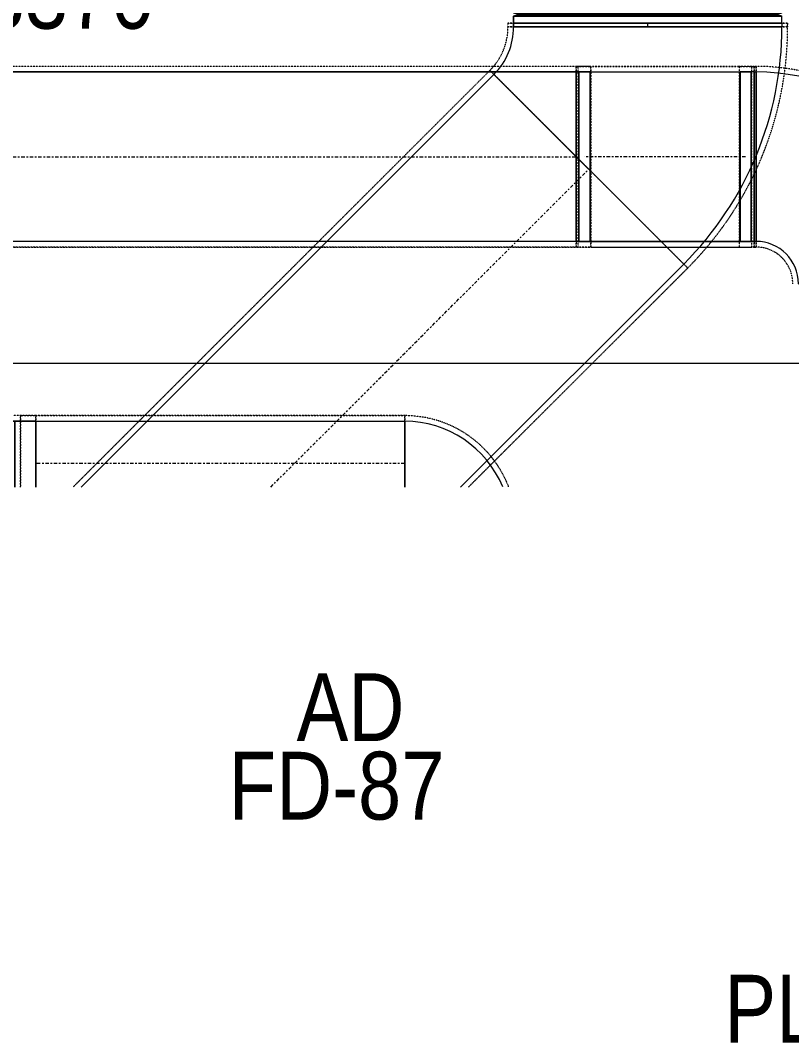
# Model space of a CAD drawing. Header units: inches. Extents: x -83664 to 20107, y -47222 to 19398.
# Drawn here: x -62404 to -59674, y -45383 to -41759 of the extents above; entities that cross this region are included whole.
import ezdxf

# ---------------------------------------------------------------- set-up
doc = ezdxf.new("R2010")
doc.units = ezdxf.units.IN
doc.header["$MEASUREMENT"] = 0
for name, pattern in [('AE7-LP-CENTER', [5.45, 3, -0.6, 1.25, -0.6]), ('Center', [29.999999, 12, -6, 6, -6]), ('Hidden 0_50', [1.0584, 0.5292, -0.5292])]:
    doc.linetypes.add(name, pattern=pattern)
doc.layers.add('A-ANNO-MATC', color=1, linetype='AE7-LP-CENTER', lineweight=9, true_color=0xff0000)
doc.layers.add('M-HVAC-DUCT', color=7, linetype='Continuous', lineweight=9, true_color=0xffe97f)
for name, color, linetype, lineweight in [('G-ANNO-TEXT', 7, 'Continuous', 9), ('M-HVAC-DUCT-CNTR', 7, 'Center', 9), ('M-HVAC-DUCT-IDEN', 7, 'Continuous', 18)]:
    doc.layers.add(name, color=color, linetype=linetype, lineweight=lineweight)
doc.styles.add('Arial Narrow_21', font='ARIALN.TTF', dxfattribs={"height": 240})

# ---------------------------------------------------------------- blocks, each defined once
blk = doc.blocks.new('M_Rec Elbow - Radius - 0_75W-8295559-FIRST FLOOR AC CONDITIONING LAYOUT - PART A')
at = {"layer": 'M-HVAC-DUCT', "color": 6, "true_color": 0xff00ff}
for p, q in [((-127.2, 544.6), (544.6, -127.2)), ((544.6, -127.2), (-127.2, 544.6)), ((-295.1, 475), (-295.1, -475)), ((-295.1, -475), (-295.1, 475))]:
    blk.add_line(p, q, dxfattribs=at)
for radius in [237.5, 237.5, 1187.5, 1187.5]:
    blk.add_arc((-295.1, 712.5), radius, 270, 315, dxfattribs=at)
blk = doc.blocks.new('M_Rectangular Elbow - Radius - 0_75 W-7516313-FIRST FLOOR AC CONDITIONING LAYOUT - PART A')
at = {"layer": 'M-HVAC-DUCT', "color": 6, "true_color": 0xff00ff}
for p, q in [((89033.1, 55193.1), (88733.1, 55193.1)), ((88733.1, 55193.1), (88733.1, 54960.2)), ((88733.1, 55193.1), (89108.1, 55193.1)), ((89033.1, 55193.1), (89033.1, 54960.2)), ((89033.1, 54960.2), (89033.1, 55193.1)), ((89108.1, 55193.1), (89033.1, 55193.1)), ((89108.1, 55193.1), (89108.1, 54960.2)), ((89108.1, 54960.2), (89108.1, 55193.1))]:
    blk.add_line(p, q, dxfattribs=at)
blk = doc.blocks.new('M_Rectangular Elbow - Radius - 0_75 W-V191-FIRST FLOOR AC CONDITIONING LAYOUT - PART A')
at = {"layer": 'M-HVAC-DUCT', "color": 6, "true_color": 0xff00ff}
for p, q in [((-82.9, 225), (150, 225)), ((150, 225), (-82.9, 225))]:
    blk.add_line(p, q, dxfattribs=at)
blk.add_arc((-225, 225), 375, 292.3397, 0, dxfattribs=at)
blk.add_arc((-225, 225), 375, 292.3397, 0, dxfattribs=at)
blk = doc.blocks.new('M_Rectangular Elbow - Radius - 0_75 W-7876562-FIRST FLOOR AC CONDITIONING LAYOUT - PART A')
at = {"layer": 'M-HVAC-DUCT', "color": 30, "true_color": 0xff7f00}
for p, q in [((-300, 450), (300, 450)), ((300, 450), (-300, 450)), ((-450, 300), (-450, -300)), ((-450, -300), (-450, 300))]:
    blk.add_line(p, q, dxfattribs=at)
for radius in [150, 150, 750, 750]:
    blk.add_arc((-450, 450), radius, 270, 360, dxfattribs=at)
blk = doc.blocks.new('M_Rectangular Elbow - Radius - 0_75 W-9448476-FIRST FLOOR AC CONDITIONING LAYOUT - PART A')
at = {"layer": 'M-HVAC-DUCT', "color": 30, "true_color": 0xff7f00}
for p, q in [((91600.5, 55830.3), (91600.5, 56430.3)), ((91600.5, 56430.3), (91640.2, 56430.3)), ((91650.1, 56430.3), (91600.5, 56430.3)), ((91640.2, 56430.3), (91640.2, 55830.3)), ((91650.1, 56430.3), (91640.2, 56430.3)), ((91650.1, 55830.3), (91650.1, 56430.3)), ((91650.1, 56430.3), (91650.1, 55830.3)), ((91640.2, 55830.3), (91600.5, 55830.3)), ((91650.1, 55830.3), (91600.5, 55830.3)), ((91640.2, 55830.3), (91650.1, 55830.3))]:
    blk.add_line(p, q, dxfattribs=at)
blk = doc.blocks.new('M_Rectangular Elbow - Radius - 0_75 W-V230-FIRST FLOOR AC CONDITIONING LAYOUT - PART A')
at = {"layer": 'M-HVAC-DUCT', "color": 30, "true_color": 0xff7f00}
for p, q in [((91020.2, 56430.3), (91020.2, 55830.3)), ((91020.2, 55830.3), (91020.2, 56430.3)), ((91030.1, 56430.3), (91020.2, 56430.3)), ((91020.2, 56430.3), (91069.8, 56430.3)), ((91030.1, 56430.3), (91030.1, 55830.3)), ((91069.8, 56430.3), (91030.1, 56430.3)), ((91069.8, 55830.3), (91069.8, 56430.3)), ((91020.2, 55830.3), (91030.1, 55830.3)), ((91020.2, 55830.3), (91069.8, 55830.3)), ((91030.1, 55830.3), (91069.8, 55830.3))]:
    blk.add_line(p, q, dxfattribs=at)
blk = doc.blocks.new('Bmt_ME_DUCRectangular Flexible connection_FCU - Standard-9569674-FIRST FLOOR AC CONDITIONING LAYOUT - PART A')
at = {"layer": 'M-HVAC-DUCT', "color": 6, "true_color": 0xff00ff}
for p, q in [((-50, -475), (-50, 475)), ((-50, 475), (-50, -475)), ((-50, 475), (-25, 475)), ((-50, 475), (-25, 475)), ((-25, -475), (-25, 475)), ((-25, 475), (-25, -475)), ((-25, 475), (-25, -475)), ((-25, -475), (-25, 475)), ((-25, 475), (-18.75, 455)), ((-18.75, 455), (-25, 475)), ((-12.5, 475), (-18.75, 455)), ((-18.75, 455), (-12.5, 475)), ((-12.5, 475), (-6.25, 455)), ((-6.25, 455), (-12.5, 475)), ((-12.5, 475), (-12.5, -475)), ((-12.5, -475), (-12.5, 475)), ((0, 475), (-6.25, 455)), ((-6.25, 455), (0, 475)), ((0, 475), (6.25, 455)), ((6.25, 455), (0, 475)), ((0, -475), (0, 475)), ((0, 475), (0, -475)), ((12.5, 475), (6.25, 455)), ((6.25, 455), (12.5, 475)), ((12.5, 475), (18.75, 455)), ((18.75, 455), (12.5, 475)), ((12.5, 475), (12.5, -475)), ((12.5, -475), (12.5, 475)), ((25, 475), (18.75, 455)), ((18.75, 455), (25, 475)), ((25, -475), (25, 475)), ((25, 475), (25, -475)), ((25, 475), (50, 475)), ((25, 475), (50, 475)), ((25, 475), (25, -475)), ((25, -475), (25, 475)), ((50, -475), (50, 475)), ((50, 475), (50, -475)), ((-18.75, -455), (-18.75, 455)), ((-18.75, 455), (-18.75, -455)), ((-6.25, 455), (-6.25, -455)), ((-6.25, 455), (-6.25, -455)), ((6.25, -455), (6.25, 455)), ((6.25, -455), (6.25, 455)), ((18.75, -455), (18.75, 455)), ((18.75, -455), (18.75, 455)), ((-25, -475), (-18.75, -455)), ((-18.75, -455), (-25, -475)), ((-12.5, -475), (-18.75, -455)), ((-18.75, -455), (-12.5, -475)), ((-12.5, -475), (-6.25, -455)), ((-6.25, -455), (-12.5, -475)), ((0, -475), (-6.25, -455)), ((-6.25, -455), (0, -475)), ((0, -475), (6.25, -455)), ((6.25, -455), (0, -475)), ((12.5, -475), (6.25, -455)), ((6.25, -455), (12.5, -475)), ((12.5, -475), (18.75, -455)), ((18.75, -455), (12.5, -475)), ((25, -475), (18.75, -455)), ((18.75, -455), (25, -475)), ((-25, -475), (-50, -475)), ((-50, -475), (-25, -475)), ((25, -475), (50, -475)), ((50, -475), (25, -475))]:
    blk.add_line(p, q, dxfattribs=at)
blk = doc.blocks.new('TEMW-SMBZ-HO-BM-HVAC-00002_rvt-1-FIRST FLOOR AC CONDITIONING LAYOUT - PART A')
at = {"layer": 'M-HVAC-DUCT', "color": 6, "linetype": 'Hidden 0_50', "true_color": 0xff00ff}
for p, q in [((91769, 56602.7), (90779, 56602.7)), ((90779, 56602.7), (91769, 56602.7)), ((90779, 56602.7), (90779, 56589.9)), ((90779, 56602.7), (90779, 56589.9)), ((91769, 56589.9), (91769, 56602.7)), ((91769, 56602.7), (91769, 56589.9)), ((91769, 56589.9), (90779, 56589.9)), ((90779, 56589.9), (91769, 56589.9)), ((91769, 56589.9), (90779, 56589.9)), ((90779, 56589.9), (91769, 56589.9)), ((90715.3, 56436.1), (89239.4, 54960.2)), ((90715.3, 56436.1), (89239.4, 54960.2)), ((91415.3, 55736), (90715.3, 56436.1)), ((90715.3, 56436.1), (91415.3, 55736)), ((90715.3, 56436.1), (91415.3, 55736)), ((91415.3, 55736), (90715.3, 56436.1)), ((90639.5, 54960.2), (91415.3, 55736)), ((91415.3, 55736), (90639.5, 54960.2)), ((89108.1, 55213.1), (88713.1, 55213.1)), ((89053.1, 55213.1), (89053.1, 54960.2)), ((89053.1, 55213.1), (89108.1, 55213.1)), ((89053.1, 54960.2), (89053.1, 55213.1)), ((89108.1, 55213.1), (89108.1, 54960.2)), ((89108.1, 54960.2), (89108.1, 55213.1)), ((90413.4, 55213.1), (89108.1, 55213.1)), ((89108.1, 55213.1), (90413.4, 55213.1)), ((89108.1, 54960.2), (89108.1, 55213.1)), ((89108.1, 54960.2), (89108.1, 55213.1)), ((90413.4, 55213.1), (90413.4, 54960.2)), ((90413.4, 54960.2), (90413.4, 55213.1)), ((90413.4, 55213.1), (90413.4, 54960.2)), ((90413.4, 54960.2), (90413.4, 55213.1))]:
    blk.add_line(p, q, dxfattribs=at)
at = {"layer": 'M-HVAC-DUCT', "color": 6, "true_color": 0xff00ff}
for p, q in [((90799, 56602.7), (91749, 56602.7)), ((91749, 56602.7), (90799, 56602.7)), ((90799, 56589.9), (90799, 56602.7)), ((90799, 56602.7), (90799, 56589.9)), ((91749, 56602.7), (91749, 56589.9)), ((91749, 56602.7), (91749, 56589.9)), ((90799, 56589.9), (91749, 56589.9)), ((91749, 56589.9), (90799, 56589.9)), ((89267.7, 54960.2), (90729.4, 56421.9)), ((90729.4, 56421.9), (89267.7, 54960.2)), ((90729.4, 56421.9), (91401.2, 55750.2)), ((91401.2, 55750.2), (90729.4, 56421.9)), ((91401.2, 55750.2), (90611.2, 54960.2)), ((91401.2, 55750.2), (90611.2, 54960.2)), ((89108.1, 54960.2), (89108.1, 55193.1)), ((89108.1, 55193.1), (89108.1, 54960.2)), ((89108.1, 55193.1), (90413.4, 55193.1)), ((89108.1, 55193.1), (90413.4, 55193.1)), ((90413.4, 54960.2), (90413.4, 55193.1)), ((90413.4, 55193.1), (90413.4, 54960.2))]:
    blk.add_line(p, q, dxfattribs=at)
at = {"layer": 'M-HVAC-DUCT', "color": 30, "linetype": 'Hidden 0_50', "true_color": 0xff7f00}
for p, q in [((91020.2, 56450.3), (87706.2, 56450.3)), ((91020.2, 56450.3), (87706.2, 56450.3)), ((91020.2, 55810.3), (91020.2, 56450.3)), ((91020.2, 56450.3), (91020.2, 55810.3)), ((91020.2, 56450.3), (91027.5, 56450.3)), ((91072.4, 56450.3), (91020.2, 56450.3)), ((91020.2, 56450.3), (91020.2, 55810.3)), ((91020.2, 55810.3), (91020.2, 56450.3)), ((91027.5, 56450.3), (91072.4, 56450.3)), ((91027.5, 55810.3), (91027.5, 56450.3)), ((91597.9, 56450.3), (91027.5, 56450.3)), ((91027.5, 56450.3), (91072.4, 56450.3)), ((91027.5, 55810.3), (91027.5, 56450.3)), ((91072.4, 56450.3), (91072.4, 55810.3)), ((91072.4, 56450.3), (91642.8, 56450.3)), ((91072.4, 55810.3), (91072.4, 56450.3)), ((91642.8, 56450.3), (91597.9, 56450.3)), ((91650.1, 56450.3), (91597.9, 56450.3)), ((91597.9, 56450.3), (91597.9, 55810.3)), ((91597.9, 56450.3), (91597.9, 55810.3)), ((91642.8, 56450.3), (91597.9, 56450.3)), ((91642.8, 56450.3), (91650.1, 56450.3)), ((91642.8, 55810.3), (91642.8, 56450.3)), ((91642.8, 55810.3), (91642.8, 56450.3)), ((91650.1, 56450.3), (91650.1, 55810.3)), ((91650.1, 55810.3), (91650.1, 56450.3)), ((91657.3, 56450.3), (91650.1, 56450.3)), ((91650.1, 56450.3), (91657.3, 56450.3)), ((91650.1, 56450.3), (91650.1, 55810.3)), ((91650.1, 56450.3), (91650.1, 55810.3)), ((91657.3, 56450.3), (91657.3, 55810.3)), ((91657.3, 55810.3), (91657.3, 56450.3)), ((91657.3, 56450.3), (91657.3, 55810.3)), ((91657.3, 55810.3), (91657.3, 56450.3)), ((87706.2, 55810.3), (91020.2, 55810.3)), ((91020.2, 55810.3), (87706.2, 55810.3)), ((91020.2, 55810.3), (91072.4, 55810.3)), ((91027.5, 55810.3), (91020.2, 55810.3)), ((91072.4, 55810.3), (91027.5, 55810.3)), ((91027.5, 55810.3), (91597.9, 55810.3)), ((91072.4, 55810.3), (91027.5, 55810.3)), ((91072.4, 55810.3), (91642.8, 55810.3)), ((91597.9, 55810.3), (91650.1, 55810.3)), ((91597.9, 55810.3), (91642.8, 55810.3)), ((91597.9, 55810.3), (91642.8, 55810.3)), ((91650.1, 55810.3), (91642.8, 55810.3)), ((91650.1, 55810.3), (91657.3, 55810.3)), ((91650.1, 55810.3), (91657.3, 55810.3))]:
    blk.add_line(p, q, dxfattribs=at)
at = {"layer": 'M-HVAC-DUCT', "color": 30, "true_color": 0xff7f00}
for p, q in [((87706.2, 56430.3), (91020.2, 56430.3)), ((91020.2, 56430.3), (87706.2, 56430.3)), ((91020.2, 56430.3), (91020.2, 55830.3)), ((91020.2, 55830.3), (91020.2, 56430.3)), ((91030.1, 55830.3), (91030.1, 56430.3)), ((91030.1, 56430.3), (91069.8, 56430.3)), ((91030.1, 56430.3), (91600.5, 56430.3)), ((91069.8, 56430.3), (91069.8, 55830.3)), ((91069.8, 56430.3), (91640.2, 56430.3)), ((91640.2, 56430.3), (91600.5, 56430.3)), ((91600.5, 56430.3), (91600.5, 55830.3)), ((91640.2, 55830.3), (91640.2, 56430.3)), ((91650.1, 55830.3), (91650.1, 56430.3)), ((91650.1, 56430.3), (91650.1, 55830.3)), ((91650.1, 56430.3), (91657.3, 56430.3)), ((91650.1, 56430.3), (91657.3, 56430.3)), ((91657.3, 55830.3), (91657.3, 56430.3)), ((91657.3, 56430.3), (91657.3, 55830.3)), ((91020.2, 55830.3), (87706.2, 55830.3)), ((91020.2, 55830.3), (87706.2, 55830.3)), ((91069.8, 55830.3), (91030.1, 55830.3)), ((91030.1, 55830.3), (91600.5, 55830.3)), ((91640.2, 55830.3), (91069.8, 55830.3)), ((91600.5, 55830.3), (91640.2, 55830.3)), ((91657.3, 55830.3), (91650.1, 55830.3)), ((91650.1, 55830.3), (91657.3, 55830.3))]:
    blk.add_line(p, q, dxfattribs=at)
at = {"layer": 'M-HVAC-DUCT', "color": 6, "linetype": 'Hidden 0_50', "true_color": 0xff00ff}
for centre, radius, start, end in [((90561.5, 56589.9), 217.5, 315, 0), ((90561.5, 56589.9), 217.5, 315, 0), ((90561.5, 56589.9), 1207.5, 315, 360), ((90561.5, 56589.9), 1207.5, 315, 0), ((90413.4, 54818.1), 395, 21.1251, 90), ((90413.4, 54818.1), 395, 21.1251, 90)]:
    blk.add_arc(centre, radius, start, end, dxfattribs=at)
at = {"layer": 'M-HVAC-DUCT', "color": 30, "linetype": 'Hidden 0_50', "true_color": 0xff7f00}
for radius, start in [(770, 360), (770, 0), (130, 0), (130, 0)]:
    blk.add_arc((91657.3, 55680.3), radius, start, 90, dxfattribs=at)
at = {"layer": 'M-HVAC-DUCT-CNTR', "color": 6, "true_color": 0xff00ff}
for p, q in [((91274, 56589.9), (91274, 56602.7)), ((89939.4, 54960.2), (91065.3, 56086.1)), ((90413.4, 55043.1), (89108.1, 55043.1))]:
    blk.add_line(p, q, dxfattribs=at)
at = {"layer": 'M-HVAC-DUCT-CNTR', "color": 30, "true_color": 0xff7f00}
for p, q in [((87706.2, 56130.3), (91020.2, 56130.3)), ((91620.4, 56130.3), (91050, 56130.3)), ((91657.3, 56130.3), (91650.1, 56130.3))]:
    blk.add_line(p, q, dxfattribs=at)
at = {"layer": 'M-HVAC-DUCT', "color": 6, "linetype": 'Hidden 0_50', "lineweight": 9, "true_color": 0xff00ff}
for name, p, rotation in [('M_Rec Elbow - Radius - 0_75W-8295559-FIRST FLOOR AC CONDITIONING LAYOUT - PART A', (91274, 56294.7), 45), ('M_Rectangular Elbow - Radius - 0_75 W-7876562-FIRST FLOOR AC CONDITIONING LAYOUT - PART A', (92107.3, 56130.3), 90), ('M_Rectangular Elbow - Radius - 0_75 W-V191-FIRST FLOOR AC CONDITIONING LAYOUT - PART A', (90638.4, 55043.1), 90)]:
    blk.add_blockref(name, p, dxfattribs=dict(at, rotation=rotation))
at = {"layer": 'M-HVAC-DUCT', "color": 6, "linetype": 'Hidden 0_50', "lineweight": 9, "true_color": 0xff00ff, "extrusion": (0, 0, -1), "rotation": 90}
blk.add_blockref('Bmt_ME_DUCRectangular Flexible connection_FCU - Standard-9569674-FIRST FLOOR AC CONDITIONING LAYOUT - PART A', (-91274, 56652.7), dxfattribs=at)
at = {"layer": 'M-HVAC-DUCT', "color": 6, "linetype": 'Hidden 0_50', "lineweight": 9, "true_color": 0xff00ff}
for name in ['M_Rectangular Elbow - Radius - 0_75 W-V230-FIRST FLOOR AC CONDITIONING LAYOUT - PART A', 'M_Rectangular Elbow - Radius - 0_75 W-9448476-FIRST FLOOR AC CONDITIONING LAYOUT - PART A', 'M_Rectangular Elbow - Radius - 0_75 W-7516313-FIRST FLOOR AC CONDITIONING LAYOUT - PART A']:
    blk.add_blockref(name, (0, 0), dxfattribs=at)
blk = doc.blocks.new('TEMW-SMBZ-HO-BM-HVAC-00002_rvt-2-FIRST FLOOR AC CONDITIONING LAYOUT - PART A')
at = {"layer": 'M-HVAC-DUCT', "color": 6, "linetype": 'Hidden 0_50', "true_color": 0xff00ff}
for p, q in [((91769, 56602.7), (90779, 56602.7)), ((90779, 56602.7), (91769, 56602.7)), ((90779, 56602.7), (90779, 56589.9)), ((90779, 56602.7), (90779, 56589.9)), ((91769, 56589.9), (91769, 56602.7)), ((91769, 56602.7), (91769, 56589.9)), ((91769, 56589.9), (90779, 56589.9)), ((90779, 56589.9), (91769, 56589.9)), ((91769, 56589.9), (90779, 56589.9)), ((90779, 56589.9), (91769, 56589.9)), ((90715.3, 56436.1), (89239.4, 54960.2)), ((90715.3, 56436.1), (89239.4, 54960.2)), ((91415.3, 55736), (90715.3, 56436.1)), ((90715.3, 56436.1), (91415.3, 55736)), ((90715.3, 56436.1), (91415.3, 55736)), ((91415.3, 55736), (90715.3, 56436.1)), ((90639.5, 54960.2), (91415.3, 55736)), ((91415.3, 55736), (90639.5, 54960.2)), ((89108.1, 55213.1), (88713.1, 55213.1)), ((89053.1, 55213.1), (89053.1, 54960.2)), ((89053.1, 55213.1), (89108.1, 55213.1)), ((89053.1, 54960.2), (89053.1, 55213.1)), ((89108.1, 55213.1), (89108.1, 54960.2)), ((89108.1, 54960.2), (89108.1, 55213.1)), ((90413.4, 55213.1), (89108.1, 55213.1)), ((89108.1, 55213.1), (90413.4, 55213.1)), ((89108.1, 54960.2), (89108.1, 55213.1)), ((89108.1, 54960.2), (89108.1, 55213.1)), ((90413.4, 55213.1), (90413.4, 54960.2)), ((90413.4, 54960.2), (90413.4, 55213.1)), ((90413.4, 55213.1), (90413.4, 54960.2)), ((90413.4, 54960.2), (90413.4, 55213.1))]:
    blk.add_line(p, q, dxfattribs=at)
at = {"layer": 'M-HVAC-DUCT', "color": 6, "true_color": 0xff00ff}
for p, q in [((90799, 56602.7), (91749, 56602.7)), ((91749, 56602.7), (90799, 56602.7)), ((90799, 56589.9), (90799, 56602.7)), ((90799, 56602.7), (90799, 56589.9)), ((91749, 56602.7), (91749, 56589.9)), ((91749, 56602.7), (91749, 56589.9)), ((90799, 56589.9), (91749, 56589.9)), ((91749, 56589.9), (90799, 56589.9)), ((89267.7, 54960.2), (90729.4, 56421.9)), ((90729.4, 56421.9), (89267.7, 54960.2)), ((90729.4, 56421.9), (91401.2, 55750.2)), ((91401.2, 55750.2), (90729.4, 56421.9)), ((91401.2, 55750.2), (90611.2, 54960.2)), ((91401.2, 55750.2), (90611.2, 54960.2)), ((89108.1, 54960.2), (89108.1, 55193.1)), ((89108.1, 55193.1), (89108.1, 54960.2)), ((89108.1, 55193.1), (90413.4, 55193.1)), ((89108.1, 55193.1), (90413.4, 55193.1)), ((90413.4, 54960.2), (90413.4, 55193.1)), ((90413.4, 55193.1), (90413.4, 54960.2))]:
    blk.add_line(p, q, dxfattribs=at)
at = {"layer": 'M-HVAC-DUCT', "color": 30, "linetype": 'Hidden 0_50', "true_color": 0xff7f00}
for p, q in [((91020.2, 56450.3), (87706.2, 56450.3)), ((91020.2, 56450.3), (87706.2, 56450.3)), ((91020.2, 55810.3), (91020.2, 56450.3)), ((91020.2, 56450.3), (91020.2, 55810.3)), ((91020.2, 56450.3), (91027.5, 56450.3)), ((91072.4, 56450.3), (91020.2, 56450.3)), ((91020.2, 56450.3), (91020.2, 55810.3)), ((91020.2, 55810.3), (91020.2, 56450.3)), ((91027.5, 56450.3), (91072.4, 56450.3)), ((91027.5, 55810.3), (91027.5, 56450.3)), ((91597.9, 56450.3), (91027.5, 56450.3)), ((91027.5, 56450.3), (91072.4, 56450.3)), ((91027.5, 55810.3), (91027.5, 56450.3)), ((91072.4, 56450.3), (91072.4, 55810.3)), ((91072.4, 56450.3), (91642.8, 56450.3)), ((91072.4, 55810.3), (91072.4, 56450.3)), ((91642.8, 56450.3), (91597.9, 56450.3)), ((91650.1, 56450.3), (91597.9, 56450.3)), ((91597.9, 56450.3), (91597.9, 55810.3)), ((91597.9, 56450.3), (91597.9, 55810.3)), ((91642.8, 56450.3), (91597.9, 56450.3)), ((91642.8, 56450.3), (91650.1, 56450.3)), ((91642.8, 55810.3), (91642.8, 56450.3)), ((91642.8, 55810.3), (91642.8, 56450.3)), ((91650.1, 56450.3), (91650.1, 55810.3)), ((91650.1, 55810.3), (91650.1, 56450.3)), ((91657.3, 56450.3), (91650.1, 56450.3)), ((91650.1, 56450.3), (91657.3, 56450.3)), ((91650.1, 56450.3), (91650.1, 55810.3)), ((91650.1, 56450.3), (91650.1, 55810.3)), ((91657.3, 56450.3), (91657.3, 55810.3)), ((91657.3, 55810.3), (91657.3, 56450.3)), ((91657.3, 56450.3), (91657.3, 55810.3)), ((91657.3, 55810.3), (91657.3, 56450.3)), ((87706.2, 55810.3), (91020.2, 55810.3)), ((91020.2, 55810.3), (87706.2, 55810.3)), ((91020.2, 55810.3), (91072.4, 55810.3)), ((91027.5, 55810.3), (91020.2, 55810.3)), ((91072.4, 55810.3), (91027.5, 55810.3)), ((91027.5, 55810.3), (91597.9, 55810.3)), ((91072.4, 55810.3), (91027.5, 55810.3)), ((91072.4, 55810.3), (91642.8, 55810.3)), ((91597.9, 55810.3), (91650.1, 55810.3)), ((91597.9, 55810.3), (91642.8, 55810.3)), ((91597.9, 55810.3), (91642.8, 55810.3)), ((91650.1, 55810.3), (91642.8, 55810.3)), ((91650.1, 55810.3), (91657.3, 55810.3)), ((91650.1, 55810.3), (91657.3, 55810.3))]:
    blk.add_line(p, q, dxfattribs=at)
at = {"layer": 'M-HVAC-DUCT', "color": 30, "true_color": 0xff7f00}
for p, q in [((87706.2, 56430.3), (91020.2, 56430.3)), ((91020.2, 56430.3), (87706.2, 56430.3)), ((91020.2, 56430.3), (91020.2, 55830.3)), ((91020.2, 55830.3), (91020.2, 56430.3)), ((91030.1, 55830.3), (91030.1, 56430.3)), ((91030.1, 56430.3), (91069.8, 56430.3)), ((91030.1, 56430.3), (91600.5, 56430.3)), ((91069.8, 56430.3), (91069.8, 55830.3)), ((91069.8, 56430.3), (91640.2, 56430.3)), ((91640.2, 56430.3), (91600.5, 56430.3)), ((91600.5, 56430.3), (91600.5, 55830.3)), ((91640.2, 55830.3), (91640.2, 56430.3)), ((91650.1, 55830.3), (91650.1, 56430.3)), ((91650.1, 56430.3), (91650.1, 55830.3)), ((91650.1, 56430.3), (91657.3, 56430.3)), ((91650.1, 56430.3), (91657.3, 56430.3)), ((91657.3, 55830.3), (91657.3, 56430.3)), ((91657.3, 56430.3), (91657.3, 55830.3)), ((91020.2, 55830.3), (87706.2, 55830.3)), ((91020.2, 55830.3), (87706.2, 55830.3)), ((91069.8, 55830.3), (91030.1, 55830.3)), ((91030.1, 55830.3), (91600.5, 55830.3)), ((91640.2, 55830.3), (91069.8, 55830.3)), ((91600.5, 55830.3), (91640.2, 55830.3)), ((91657.3, 55830.3), (91650.1, 55830.3)), ((91650.1, 55830.3), (91657.3, 55830.3))]:
    blk.add_line(p, q, dxfattribs=at)
at = {"layer": 'M-HVAC-DUCT', "color": 6, "linetype": 'Hidden 0_50', "true_color": 0xff00ff}
for centre, radius, start, end in [((90561.5, 56589.9), 217.5, 315, 0), ((90561.5, 56589.9), 217.5, 315, 0), ((90561.5, 56589.9), 1207.5, 315, 360), ((90561.5, 56589.9), 1207.5, 315, 0), ((90413.4, 54818.1), 395, 21.1251, 90), ((90413.4, 54818.1), 395, 21.1251, 90)]:
    blk.add_arc(centre, radius, start, end, dxfattribs=at)
at = {"layer": 'M-HVAC-DUCT', "color": 30, "linetype": 'Hidden 0_50', "true_color": 0xff7f00}
for radius, start in [(770, 360), (770, 0), (130, 0), (130, 0)]:
    blk.add_arc((91657.3, 55680.3), radius, start, 90, dxfattribs=at)
at = {"layer": 'M-HVAC-DUCT-CNTR', "color": 6, "true_color": 0xff00ff}
for p, q in [((91274, 56589.9), (91274, 56602.7)), ((89939.4, 54960.2), (91065.3, 56086.1)), ((90413.4, 55043.1), (89108.1, 55043.1))]:
    blk.add_line(p, q, dxfattribs=at)
at = {"layer": 'M-HVAC-DUCT-CNTR', "color": 30, "true_color": 0xff7f00}
for p, q in [((87706.2, 56130.3), (91020.2, 56130.3)), ((91620.4, 56130.3), (91050, 56130.3)), ((91657.3, 56130.3), (91650.1, 56130.3))]:
    blk.add_line(p, q, dxfattribs=at)
at = {"layer": 'M-HVAC-DUCT', "color": 6, "linetype": 'Hidden 0_50', "lineweight": 9, "true_color": 0xff00ff}
for name, p, rotation in [('M_Rec Elbow - Radius - 0_75W-8295559-FIRST FLOOR AC CONDITIONING LAYOUT - PART A', (91274, 56294.7), 45), ('M_Rectangular Elbow - Radius - 0_75 W-7876562-FIRST FLOOR AC CONDITIONING LAYOUT - PART A', (92107.3, 56130.3), 90), ('M_Rectangular Elbow - Radius - 0_75 W-V191-FIRST FLOOR AC CONDITIONING LAYOUT - PART A', (90638.4, 55043.1), 90)]:
    blk.add_blockref(name, p, dxfattribs=dict(at, rotation=rotation))
at = {"layer": 'M-HVAC-DUCT', "color": 6, "linetype": 'Hidden 0_50', "lineweight": 9, "true_color": 0xff00ff, "extrusion": (0, 0, -1), "rotation": 90}
blk.add_blockref('Bmt_ME_DUCRectangular Flexible connection_FCU - Standard-9569674-FIRST FLOOR AC CONDITIONING LAYOUT - PART A', (-91274, 56652.7), dxfattribs=at)
at = {"layer": 'M-HVAC-DUCT', "color": 6, "linetype": 'Hidden 0_50', "lineweight": 9, "true_color": 0xff00ff}
for name in ['M_Rectangular Elbow - Radius - 0_75 W-V230-FIRST FLOOR AC CONDITIONING LAYOUT - PART A', 'M_Rectangular Elbow - Radius - 0_75 W-9448476-FIRST FLOOR AC CONDITIONING LAYOUT - PART A', 'M_Rectangular Elbow - Radius - 0_75 W-7516313-FIRST FLOOR AC CONDITIONING LAYOUT - PART A']:
    blk.add_blockref(name, (0, 0), dxfattribs=at)

msp = doc.modelspace()

# ---------------------------------------------------------------- linework, layer by layer
at = {"layer": 'A-ANNO-MATC'}
msp.add_line((-79564.5, -42973.2), (20076.9, -42973.2), dxfattribs=at)

# ---------------------------------------------------------------- block references
at = {"lineweight": 5}
for name in ['TEMW-SMBZ-HO-BM-HVAC-00002_rvt-1-FIRST FLOOR AC CONDITIONING LAYOUT - PART A', 'TEMW-SMBZ-HO-BM-HVAC-00002_rvt-2-FIRST FLOOR AC CONDITIONING LAYOUT - PART A']:
    msp.add_blockref(name, (-151456.7, -98372.2), dxfattribs=at)

# ---------------------------------------------------------------- texts
at = {"layer": 'G-ANNO-TEXT', "char_height": 240, "attachment_point": 1, "style": 'Arial Narrow_21'}
for s, insert, width in [('AD', (-61426.1, -44071.7), 481.012), ('FD-87', (-61666.3, -44349.7), 974.05), ('PLENUM', (-59911.6, -45139.7), 1443.037)]:
    msp.add_mtext(s, dxfattribs=dict(at, insert=insert, width=width))
at = {"layer": 'M-HVAC-DUCT-IDEN', "lineweight": 9, "insert": (-63365.8, -41548.6), "char_height": 240, "width": 1803.797, "attachment_point": 1, "style": 'Arial Narrow_21'}
msp.add_mtext('BOD : 3370', dxfattribs=at)

doc.saveas('drawing.dxf')
